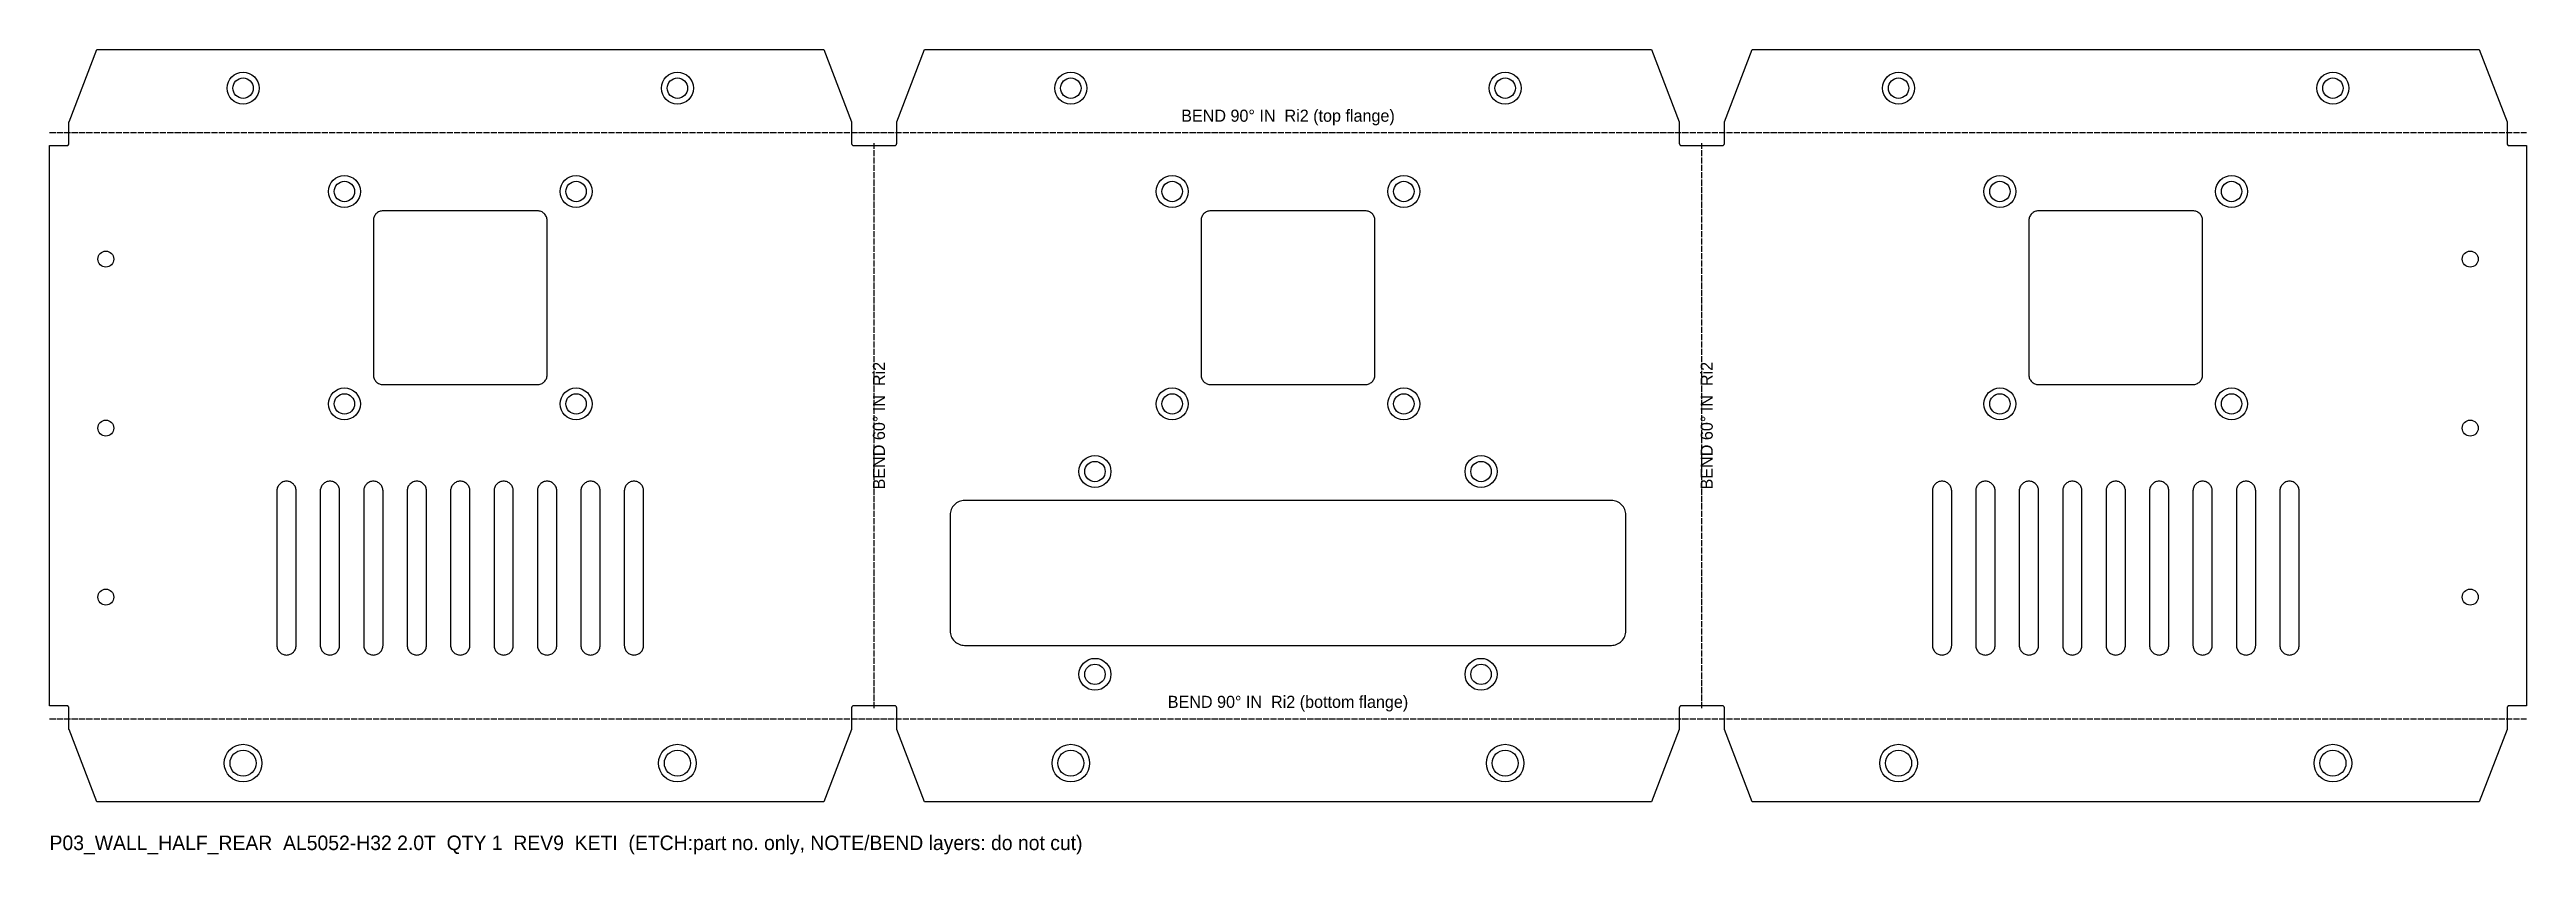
# Model space of a CAD drawing. Header units: millimetres. Extents: x 0 to 513, y -11 to 156.
import ezdxf
from ezdxf.enums import TextEntityAlignment as Align

# ---------------------------------------------------------------- set-up
doc = ezdxf.new("R2010")
doc.units = ezdxf.units.MM
doc.linetypes.add('DASHED', pattern=[1.524, 1.27, -0.254])
for name, color, linetype in [('BEND', 1, 'DASHED'), ('CUT', 7, 'CONTINUOUS'), ('NOTE', 8, 'CONTINUOUS'), ('PEM', 3, 'CONTINUOUS')]:
    doc.layers.add(name, color=color, linetype=linetype)

msp = doc.modelspace()

# ---------------------------------------------------------------- linework, layer by layer
at = {"layer": 'BEND'}
for p, q in [((0, 138.6), (513.24, 138.6)), ((170.86, 19.4), (170.86, 136.4)), ((342.38, 19.4), (342.38, 136.4)), ((0, 17.2), (513.24, 17.2))]:
    msp.add_line(p, q, dxfattribs=at)
at = {"layer": 'CUT'}
for points in [[(0, 19.91), (0, 135.89), (0, 135.9), (0.01, 135.9), (3.53, 135.9), (3.58, 135.9), (3.63, 135.91), (3.68, 135.92), (3.72, 135.94), (3.77, 135.96), (3.81, 135.98), (3.85, 136.01), (3.89, 136.04), (3.92, 136.08), (3.95, 136.12), (3.97, 136.16), (3.99, 136.21), (4.01, 136.25), (4.02, 136.3), (4.03, 136.35), (4.03, 136.4), (4.03, 140.79), (4.03, 140.8), (4.04, 140.81), (9.77, 155.78), (9.78, 155.8), (9.79, 155.8), (160.42, 155.8), (160.43, 155.8), (160.43, 155.78), (166.17, 140.81), (166.17, 140.8), (166.17, 140.79), (166.17, 136.4), (166.18, 136.35), (166.18, 136.3), (166.19, 136.25), (166.21, 136.21), (166.23, 136.16), (166.26, 136.12), (166.29, 136.08), (166.32, 136.04), (166.36, 136.01), (166.4, 135.98), (166.44, 135.96), (166.48, 135.94), (166.53, 135.92), (166.58, 135.91), (166.62, 135.9), (166.67, 135.9), (175.05, 135.9), (175.1, 135.9), (175.15, 135.91), (175.2, 135.92), (175.24, 135.94), (175.29, 135.96), (175.33, 135.98), (175.37, 136.01), (175.4, 136.04), (175.44, 136.08), (175.47, 136.12), (175.49, 136.16), (175.51, 136.21), (175.53, 136.25), (175.54, 136.3), (175.55, 136.35), (175.55, 136.4), (175.55, 140.79), (175.55, 140.8), (175.55, 140.81), (181.29, 155.78), (181.3, 155.8), (181.31, 155.8), (331.93, 155.8), (331.95, 155.8), (331.95, 155.78), (337.69, 140.81), (337.69, 140.8), (337.69, 140.79), (337.69, 136.4), (337.69, 136.35), (337.7, 136.3), (337.71, 136.25), (337.73, 136.21), (337.75, 136.16), (337.78, 136.12), (337.81, 136.08), (337.84, 136.04), (337.87, 136.01), (337.91, 135.98), (337.96, 135.96), (338, 135.94), (338.05, 135.92), (338.09, 135.91), (338.14, 135.9), (338.19, 135.9), (346.57, 135.9), (346.62, 135.9), (346.67, 135.91), (346.71, 135.92), (346.76, 135.94), (346.8, 135.96), (346.85, 135.98), (346.89, 136.01), (346.92, 136.04), (346.96, 136.08), (346.98, 136.12), (347.01, 136.16), (347.03, 136.21), (347.05, 136.25), (347.06, 136.3), (347.07, 136.35), (347.07, 136.4), (347.07, 140.79), (347.07, 140.8), (347.07, 140.81), (352.81, 155.78), (352.81, 155.8), (352.83, 155.8), (503.45, 155.8), (503.46, 155.8), (503.47, 155.78), (509.21, 140.81), (509.21, 140.8), (509.21, 140.79), (509.21, 136.4), (509.21, 136.35), (509.22, 136.3), (509.23, 136.25), (509.25, 136.21), (509.27, 136.16), (509.29, 136.12), (509.32, 136.08), (509.36, 136.04), (509.39, 136.01), (509.43, 135.98), (509.47, 135.96), (509.52, 135.94), (509.56, 135.92), (509.61, 135.91), (509.66, 135.9), (509.71, 135.9), (513.23, 135.9), (513.24, 135.9), (513.24, 135.89), (513.24, 19.91), (513.24, 19.9), (513.23, 19.9), (509.71, 19.9), (509.66, 19.9), (509.61, 19.89), (509.56, 19.88), (509.52, 19.86), (509.47, 19.84), (509.43, 19.81), (509.39, 19.78), (509.36, 19.75), (509.32, 19.72), (509.29, 19.68), (509.27, 19.63), (509.25, 19.59), (509.23, 19.54), (509.22, 19.5), (509.21, 19.45), (509.21, 19.4), (509.21, 15.01), (509.21, 15), (509.21, 14.99), (503.47, 0.01), (503.46, 0), (503.45, 0), (352.83, 0), (352.81, 0), (352.81, 0.01), (347.07, 14.99), (347.07, 15), (347.07, 15.01), (347.07, 19.4), (347.07, 19.45), (347.06, 19.5), (347.05, 19.54), (347.03, 19.59), (347.01, 19.63), (346.98, 19.68), (346.96, 19.72), (346.92, 19.75), (346.89, 19.78), (346.85, 19.81), (346.8, 19.84), (346.76, 19.86), (346.71, 19.88), (346.67, 19.89), (346.62, 19.9), (346.57, 19.9), (338.19, 19.9), (338.14, 19.9), (338.09, 19.89), (338.05, 19.88), (338, 19.86), (337.96, 19.84), (337.91, 19.81), (337.87, 19.78), (337.84, 19.75), (337.81, 19.72), (337.78, 19.68), (337.75, 19.63), (337.73, 19.59), (337.71, 19.54), (337.7, 19.5), (337.69, 19.45), (337.69, 19.4), (337.69, 15.01), (337.69, 15), (337.69, 14.99), (331.95, 0.01), (331.95, 0), (331.93, 0), (181.31, 0), (181.3, 0), (181.29, 0.01), (175.55, 14.99), (175.55, 15), (175.55, 15.01), (175.55, 19.4), (175.55, 19.45), (175.54, 19.5), (175.53, 19.54), (175.51, 19.59), (175.49, 19.63), (175.47, 19.68), (175.44, 19.72), (175.4, 19.75), (175.37, 19.78), (175.33, 19.81), (175.29, 19.84), (175.24, 19.86), (175.2, 19.88), (175.15, 19.89), (175.1, 19.9), (175.05, 19.9), (166.67, 19.9), (166.62, 19.9), (166.58, 19.89), (166.53, 19.88), (166.48, 19.86), (166.44, 19.84), (166.4, 19.81), (166.36, 19.78), (166.32, 19.75), (166.29, 19.72), (166.26, 19.68), (166.23, 19.63), (166.21, 19.59), (166.19, 19.54), (166.18, 19.5), (166.18, 19.45), (166.17, 19.4), (166.17, 15.01), (166.17, 15), (166.17, 14.99), (160.43, 0.01), (160.43, 0), (160.42, 0), (9.79, 0), (9.78, 0), (9.77, 0.01), (4.04, 14.99), (4.03, 15), (4.03, 15.01), (4.03, 19.4), (4.03, 19.45), (4.02, 19.5), (4.01, 19.54), (3.99, 19.59), (3.97, 19.63), (3.95, 19.68), (3.92, 19.72), (3.89, 19.75), (3.85, 19.78), (3.81, 19.81), (3.77, 19.84), (3.72, 19.86), (3.68, 19.88), (3.63, 19.89), (3.58, 19.9), (3.53, 19.9), (0.01, 19.9), (0, 19.9), (0, 19.91)], [(102.95, 87.63), (103.02, 87.82), (103.06, 88.01), (103.09, 88.2), (103.1, 88.4), (103.1, 120.4), (103.09, 120.59), (103.06, 120.79), (103.02, 120.98), (102.95, 121.16), (102.87, 121.34), (102.77, 121.51), (102.65, 121.67), (102.52, 121.81), (102.37, 121.94), (102.21, 122.06), (102.05, 122.16), (101.87, 122.25), (101.68, 122.31), (101.49, 122.36), (101.3, 122.39), (101.1, 122.4), (69.1, 122.4), (68.91, 122.39), (68.71, 122.36), (68.52, 122.31), (68.34, 122.25), (68.16, 122.16), (67.99, 122.06), (67.83, 121.94), (67.69, 121.81), (67.56, 121.67), (67.44, 121.51), (67.34, 121.34), (67.25, 121.16), (67.19, 120.98), (67.14, 120.79), (67.11, 120.59), (67.1, 120.4), (67.1, 88.4), (67.11, 88.2), (67.14, 88.01), (67.19, 87.82), (67.25, 87.63), (67.34, 87.46), (67.44, 87.29), (67.56, 87.13), (67.69, 86.98), (67.83, 86.85), (67.99, 86.74), (68.16, 86.63), (68.34, 86.55), (68.52, 86.48), (68.71, 86.44), (68.91, 86.41), (69.1, 86.4), (101.1, 86.4), (101.3, 86.41), (101.49, 86.44), (101.68, 86.48), (101.87, 86.55), (102.05, 86.63), (102.21, 86.74), (102.37, 86.85), (102.52, 86.98), (102.65, 87.13), (102.77, 87.29), (102.87, 87.46), (102.95, 87.63)], [(274.47, 87.63), (274.53, 87.82), (274.58, 88.01), (274.61, 88.2), (274.62, 88.4), (274.62, 120.4), (274.61, 120.59), (274.58, 120.79), (274.53, 120.98), (274.47, 121.16), (274.38, 121.34), (274.28, 121.51), (274.17, 121.67), (274.04, 121.81), (273.89, 121.94), (273.73, 122.06), (273.56, 122.16), (273.39, 122.25), (273.2, 122.31), (273.01, 122.36), (272.82, 122.39), (272.62, 122.4), (240.62, 122.4), (240.42, 122.39), (240.23, 122.36), (240.04, 122.31), (239.86, 122.25), (239.68, 122.16), (239.51, 122.06), (239.35, 121.94), (239.21, 121.81), (239.07, 121.67), (238.96, 121.51), (238.86, 121.34), (238.77, 121.16), (238.71, 120.98), (238.66, 120.79), (238.63, 120.59), (238.62, 120.4), (238.62, 88.4), (238.63, 88.2), (238.66, 88.01), (238.71, 87.82), (238.77, 87.63), (238.86, 87.46), (238.96, 87.29), (239.07, 87.13), (239.21, 86.98), (239.35, 86.85), (239.51, 86.74), (239.68, 86.63), (239.86, 86.55), (240.04, 86.48), (240.23, 86.44), (240.42, 86.41), (240.62, 86.4), (272.62, 86.4), (272.82, 86.41), (273.01, 86.44), (273.2, 86.48), (273.39, 86.55), (273.56, 86.63), (273.73, 86.74), (273.89, 86.85), (274.04, 86.98), (274.17, 87.13), (274.28, 87.29), (274.38, 87.46), (274.47, 87.63)], [(445.99, 87.63), (446.05, 87.82), (446.1, 88.01), (446.13, 88.2), (446.14, 88.4), (446.14, 120.4), (446.13, 120.59), (446.1, 120.79), (446.05, 120.98), (445.99, 121.16), (445.9, 121.34), (445.8, 121.51), (445.69, 121.67), (445.55, 121.81), (445.41, 121.94), (445.25, 122.06), (445.08, 122.16), (444.9, 122.25), (444.72, 122.31), (444.53, 122.36), (444.34, 122.39), (444.14, 122.4), (412.14, 122.4), (411.94, 122.39), (411.75, 122.36), (411.56, 122.31), (411.37, 122.25), (411.2, 122.16), (411.03, 122.06), (410.87, 121.94), (410.73, 121.81), (410.59, 121.67), (410.48, 121.51), (410.38, 121.34), (410.29, 121.16), (410.23, 120.98), (410.18, 120.79), (410.15, 120.59), (410.14, 120.4), (410.14, 88.4), (410.15, 88.2), (410.18, 88.01), (410.23, 87.82), (410.29, 87.63), (410.38, 87.46), (410.48, 87.29), (410.59, 87.13), (410.73, 86.98), (410.87, 86.85), (411.03, 86.74), (411.2, 86.63), (411.37, 86.55), (411.56, 86.48), (411.75, 86.44), (411.94, 86.41), (412.14, 86.4), (444.14, 86.4), (444.34, 86.41), (444.53, 86.44), (444.72, 86.48), (444.9, 86.55), (445.08, 86.63), (445.25, 86.74), (445.41, 86.85), (445.55, 86.98), (445.69, 87.13), (445.8, 87.29), (445.9, 87.46), (445.99, 87.63)], [(47.19, 64.98), (47.14, 64.79), (47.11, 64.59), (47.1, 64.4), (47.1, 32.4), (47.11, 32.2), (47.14, 32.01), (47.19, 31.82), (47.25, 31.63), (47.34, 31.46), (47.44, 31.29), (47.56, 31.13), (47.69, 30.98), (47.83, 30.85), (47.99, 30.74), (48.16, 30.63), (48.34, 30.55), (48.52, 30.48), (48.71, 30.44), (48.91, 30.41), (49.1, 30.4), (49.3, 30.41), (49.49, 30.44), (49.68, 30.48), (49.87, 30.55), (50.05, 30.63), (50.21, 30.74), (50.37, 30.85), (50.52, 30.98), (50.65, 31.13), (50.77, 31.29), (50.87, 31.46), (50.95, 31.63), (51.02, 31.82), (51.06, 32.01), (51.09, 32.2), (51.1, 32.4), (51.1, 64.4), (51.09, 64.59), (51.06, 64.79), (51.02, 64.98), (50.95, 65.16), (50.87, 65.34), (50.77, 65.51), (50.65, 65.67), (50.52, 65.81), (50.37, 65.94), (50.21, 66.06), (50.05, 66.16), (49.87, 66.25), (49.68, 66.31), (49.49, 66.36), (49.3, 66.39), (49.1, 66.4), (48.91, 66.39), (48.71, 66.36), (48.52, 66.31), (48.34, 66.25), (48.16, 66.16), (47.99, 66.06), (47.83, 65.94), (47.69, 65.81), (47.56, 65.67), (47.44, 65.51), (47.34, 65.34), (47.25, 65.16), (47.19, 64.98)], [(56.19, 64.98), (56.14, 64.79), (56.11, 64.59), (56.1, 64.4), (56.1, 32.4), (56.11, 32.2), (56.14, 32.01), (56.19, 31.82), (56.25, 31.63), (56.34, 31.46), (56.44, 31.29), (56.56, 31.13), (56.69, 30.98), (56.83, 30.85), (56.99, 30.74), (57.16, 30.63), (57.34, 30.55), (57.52, 30.48), (57.71, 30.44), (57.91, 30.41), (58.1, 30.4), (58.3, 30.41), (58.49, 30.44), (58.68, 30.48), (58.87, 30.55), (59.05, 30.63), (59.21, 30.74), (59.37, 30.85), (59.52, 30.98), (59.65, 31.13), (59.77, 31.29), (59.87, 31.46), (59.95, 31.63), (60.02, 31.82), (60.06, 32.01), (60.09, 32.2), (60.1, 32.4), (60.1, 64.4), (60.09, 64.59), (60.06, 64.79), (60.02, 64.98), (59.95, 65.16), (59.87, 65.34), (59.77, 65.51), (59.65, 65.67), (59.52, 65.81), (59.37, 65.94), (59.21, 66.06), (59.05, 66.16), (58.87, 66.25), (58.68, 66.31), (58.49, 66.36), (58.3, 66.39), (58.1, 66.4), (57.91, 66.39), (57.71, 66.36), (57.52, 66.31), (57.34, 66.25), (57.16, 66.16), (56.99, 66.06), (56.83, 65.94), (56.69, 65.81), (56.56, 65.67), (56.44, 65.51), (56.34, 65.34), (56.25, 65.16), (56.19, 64.98)], [(65.25, 65.16), (65.19, 64.98), (65.14, 64.79), (65.11, 64.59), (65.1, 64.4), (65.1, 32.4), (65.11, 32.2), (65.14, 32.01), (65.19, 31.82), (65.25, 31.63), (65.34, 31.46), (65.44, 31.29), (65.56, 31.13), (65.69, 30.98), (65.83, 30.85), (65.99, 30.74), (66.16, 30.63), (66.34, 30.55), (66.52, 30.48), (66.71, 30.44), (66.91, 30.41), (67.1, 30.4), (67.3, 30.41), (67.49, 30.44), (67.68, 30.48), (67.87, 30.55), (68.05, 30.63), (68.21, 30.74), (68.37, 30.85), (68.52, 30.98), (68.65, 31.13), (68.77, 31.29), (68.87, 31.46), (68.95, 31.63), (69.02, 31.82), (69.06, 32.01), (69.09, 32.2), (69.1, 32.4), (69.1, 64.4), (69.09, 64.59), (69.06, 64.79), (69.02, 64.98), (68.95, 65.16), (68.87, 65.34), (68.77, 65.51), (68.65, 65.67), (68.52, 65.81), (68.37, 65.94), (68.21, 66.06), (68.05, 66.16), (67.87, 66.25), (67.68, 66.31), (67.49, 66.36), (67.3, 66.39), (67.1, 66.4), (66.91, 66.39), (66.71, 66.36), (66.52, 66.31), (66.34, 66.25), (66.16, 66.16), (65.99, 66.06), (65.83, 65.94), (65.69, 65.81), (65.56, 65.67), (65.44, 65.51), (65.34, 65.34), (65.25, 65.16)], [(74.25, 65.16), (74.19, 64.98), (74.14, 64.79), (74.11, 64.59), (74.1, 64.4), (74.1, 32.4), (74.11, 32.2), (74.14, 32.01), (74.19, 31.82), (74.25, 31.63), (74.34, 31.46), (74.44, 31.29), (74.56, 31.13), (74.69, 30.98), (74.83, 30.85), (74.99, 30.74), (75.16, 30.63), (75.34, 30.55), (75.52, 30.48), (75.71, 30.44), (75.91, 30.41), (76.1, 30.4), (76.3, 30.41), (76.49, 30.44), (76.68, 30.48), (76.87, 30.55), (77.05, 30.63), (77.21, 30.74), (77.37, 30.85), (77.52, 30.98), (77.65, 31.13), (77.77, 31.29), (77.87, 31.46), (77.95, 31.63), (78.02, 31.82), (78.06, 32.01), (78.09, 32.2), (78.1, 32.4), (78.1, 64.4), (78.09, 64.59), (78.06, 64.79), (78.02, 64.98), (77.95, 65.16), (77.87, 65.34), (77.77, 65.51), (77.65, 65.67), (77.52, 65.81), (77.37, 65.94), (77.21, 66.06), (77.05, 66.16), (76.87, 66.25), (76.68, 66.31), (76.49, 66.36), (76.3, 66.39), (76.1, 66.4), (75.91, 66.39), (75.71, 66.36), (75.52, 66.31), (75.34, 66.25), (75.16, 66.16), (74.99, 66.06), (74.83, 65.94), (74.69, 65.81), (74.56, 65.67), (74.44, 65.51), (74.34, 65.34), (74.25, 65.16)], [(83.19, 64.98), (83.14, 64.79), (83.11, 64.59), (83.1, 64.4), (83.1, 32.4), (83.11, 32.2), (83.14, 32.01), (83.19, 31.82), (83.25, 31.63), (83.34, 31.46), (83.44, 31.29), (83.56, 31.13), (83.69, 30.98), (83.83, 30.85), (83.99, 30.74), (84.16, 30.63), (84.34, 30.55), (84.52, 30.48), (84.71, 30.44), (84.91, 30.41), (85.1, 30.4), (85.3, 30.41), (85.49, 30.44), (85.68, 30.48), (85.87, 30.55), (86.05, 30.63), (86.21, 30.74), (86.37, 30.85), (86.52, 30.98), (86.65, 31.13), (86.77, 31.29), (86.87, 31.46), (86.95, 31.63), (87.02, 31.82), (87.06, 32.01), (87.09, 32.2), (87.1, 32.4), (87.1, 64.4), (87.09, 64.59), (87.06, 64.79), (87.02, 64.98), (86.95, 65.16), (86.87, 65.34), (86.77, 65.51), (86.65, 65.67), (86.52, 65.81), (86.37, 65.94), (86.21, 66.06), (86.05, 66.16), (85.87, 66.25), (85.68, 66.31), (85.49, 66.36), (85.3, 66.39), (85.1, 66.4), (84.91, 66.39), (84.71, 66.36), (84.52, 66.31), (84.34, 66.25), (84.16, 66.16), (83.99, 66.06), (83.83, 65.94), (83.69, 65.81), (83.56, 65.67), (83.44, 65.51), (83.34, 65.34), (83.25, 65.16), (83.19, 64.98)], [(92.25, 65.16), (92.19, 64.98), (92.14, 64.79), (92.11, 64.59), (92.1, 64.4), (92.1, 32.4), (92.11, 32.2), (92.14, 32.01), (92.19, 31.82), (92.25, 31.63), (92.34, 31.46), (92.44, 31.29), (92.56, 31.13), (92.69, 30.98), (92.83, 30.85), (92.99, 30.74), (93.16, 30.63), (93.34, 30.55), (93.52, 30.48), (93.71, 30.44), (93.91, 30.41), (94.1, 30.4), (94.3, 30.41), (94.49, 30.44), (94.68, 30.48), (94.87, 30.55), (95.05, 30.63), (95.21, 30.74), (95.37, 30.85), (95.52, 30.98), (95.65, 31.13), (95.77, 31.29), (95.87, 31.46), (95.95, 31.63), (96.02, 31.82), (96.06, 32.01), (96.09, 32.2), (96.1, 32.4), (96.1, 64.4), (96.09, 64.59), (96.06, 64.79), (96.02, 64.98), (95.95, 65.16), (95.87, 65.34), (95.77, 65.51), (95.65, 65.67), (95.52, 65.81), (95.37, 65.94), (95.21, 66.06), (95.05, 66.16), (94.87, 66.25), (94.68, 66.31), (94.49, 66.36), (94.3, 66.39), (94.1, 66.4), (93.91, 66.39), (93.71, 66.36), (93.52, 66.31), (93.34, 66.25), (93.16, 66.16), (92.99, 66.06), (92.83, 65.94), (92.69, 65.81), (92.56, 65.67), (92.44, 65.51), (92.34, 65.34), (92.25, 65.16)], [(101.25, 65.16), (101.19, 64.98), (101.14, 64.79), (101.11, 64.59), (101.1, 64.4), (101.1, 32.4), (101.11, 32.2), (101.14, 32.01), (101.19, 31.82), (101.25, 31.63), (101.34, 31.46), (101.44, 31.29), (101.56, 31.13), (101.69, 30.98), (101.83, 30.85), (101.99, 30.74), (102.16, 30.63), (102.34, 30.55), (102.52, 30.48), (102.71, 30.44), (102.91, 30.41), (103.1, 30.4), (103.3, 30.41), (103.49, 30.44), (103.68, 30.48), (103.87, 30.55), (104.05, 30.63), (104.21, 30.74), (104.37, 30.85), (104.52, 30.98), (104.65, 31.13), (104.77, 31.29), (104.87, 31.46), (104.95, 31.63), (105.02, 31.82), (105.06, 32.01), (105.09, 32.2), (105.1, 32.4), (105.1, 64.4), (105.09, 64.59), (105.06, 64.79), (105.02, 64.98), (104.95, 65.16), (104.87, 65.34), (104.77, 65.51), (104.65, 65.67), (104.52, 65.81), (104.37, 65.94), (104.21, 66.06), (104.05, 66.16), (103.87, 66.25), (103.68, 66.31), (103.49, 66.36), (103.3, 66.39), (103.1, 66.4), (102.91, 66.39), (102.71, 66.36), (102.52, 66.31), (102.34, 66.25), (102.16, 66.16), (101.99, 66.06), (101.83, 65.94), (101.69, 65.81), (101.56, 65.67), (101.44, 65.51), (101.34, 65.34), (101.25, 65.16)], [(110.19, 64.98), (110.14, 64.79), (110.11, 64.59), (110.1, 64.4), (110.1, 32.4), (110.11, 32.2), (110.14, 32.01), (110.19, 31.82), (110.25, 31.63), (110.34, 31.46), (110.44, 31.29), (110.56, 31.13), (110.69, 30.98), (110.83, 30.85), (110.99, 30.74), (111.16, 30.63), (111.34, 30.55), (111.52, 30.48), (111.71, 30.44), (111.91, 30.41), (112.1, 30.4), (112.3, 30.41), (112.49, 30.44), (112.68, 30.48), (112.87, 30.55), (113.05, 30.63), (113.21, 30.74), (113.37, 30.85), (113.52, 30.98), (113.65, 31.13), (113.77, 31.29), (113.87, 31.46), (113.95, 31.63), (114.02, 31.82), (114.06, 32.01), (114.09, 32.2), (114.1, 32.4), (114.1, 64.4), (114.09, 64.59), (114.06, 64.79), (114.02, 64.98), (113.95, 65.16), (113.87, 65.34), (113.77, 65.51), (113.65, 65.67), (113.52, 65.81), (113.37, 65.94), (113.21, 66.06), (113.05, 66.16), (112.87, 66.25), (112.68, 66.31), (112.49, 66.36), (112.3, 66.39), (112.1, 66.4), (111.91, 66.39), (111.71, 66.36), (111.52, 66.31), (111.34, 66.25), (111.16, 66.16), (110.99, 66.06), (110.83, 65.94), (110.69, 65.81), (110.56, 65.67), (110.44, 65.51), (110.34, 65.34), (110.25, 65.16), (110.19, 64.98)], [(119.25, 65.16), (119.19, 64.98), (119.14, 64.79), (119.11, 64.59), (119.1, 64.4), (119.1, 32.4), (119.11, 32.2), (119.14, 32.01), (119.19, 31.82), (119.25, 31.63), (119.34, 31.46), (119.44, 31.29), (119.56, 31.13), (119.69, 30.98), (119.83, 30.85), (119.99, 30.74), (120.16, 30.63), (120.34, 30.55), (120.52, 30.48), (120.71, 30.44), (120.91, 30.41), (121.1, 30.4), (121.3, 30.41), (121.49, 30.44), (121.68, 30.48), (121.87, 30.55), (122.05, 30.63), (122.21, 30.74), (122.37, 30.85), (122.52, 30.98), (122.65, 31.13), (122.77, 31.29), (122.87, 31.46), (122.95, 31.63), (123.02, 31.82), (123.06, 32.01), (123.09, 32.2), (123.1, 32.4), (123.1, 64.4), (123.09, 64.59), (123.06, 64.79), (123.02, 64.98), (122.95, 65.16), (122.87, 65.34), (122.77, 65.51), (122.65, 65.67), (122.52, 65.81), (122.37, 65.94), (122.21, 66.06), (122.05, 66.16), (121.87, 66.25), (121.68, 66.31), (121.49, 66.36), (121.3, 66.39), (121.1, 66.4), (120.91, 66.39), (120.71, 66.36), (120.52, 66.31), (120.34, 66.25), (120.16, 66.16), (119.99, 66.06), (119.83, 65.94), (119.69, 65.81), (119.56, 65.67), (119.44, 65.51), (119.34, 65.34), (119.25, 65.16)], [(326.49, 34.53), (326.56, 34.81), (326.61, 35.1), (326.62, 35.4), (326.62, 59.4), (326.61, 59.69), (326.56, 59.98), (326.49, 60.27), (326.39, 60.55), (326.27, 60.81), (326.12, 61.06), (325.94, 61.3), (325.74, 61.52), (325.52, 61.72), (325.29, 61.89), (325.04, 62.04), (324.77, 62.17), (324.49, 62.27), (324.21, 62.34), (323.92, 62.38), (323.62, 62.4), (189.62, 62.4), (189.33, 62.38), (189.04, 62.34), (188.75, 62.27), (188.47, 62.17), (188.21, 62.04), (187.95, 61.89), (187.72, 61.72), (187.5, 61.52), (187.3, 61.3), (187.13, 61.06), (186.98, 60.81), (186.85, 60.55), (186.75, 60.27), (186.68, 59.98), (186.64, 59.69), (186.62, 59.4), (186.62, 35.4), (186.64, 35.1), (186.68, 34.81), (186.75, 34.53), (186.85, 34.25), (186.98, 33.98), (187.13, 33.73), (187.3, 33.5), (187.5, 33.28), (187.72, 33.08), (187.95, 32.9), (188.21, 32.75), (188.47, 32.63), (188.75, 32.53), (189.04, 32.46), (189.33, 32.41), (189.62, 32.4), (323.62, 32.4), (323.92, 32.41), (324.21, 32.46), (324.49, 32.53), (324.77, 32.63), (325.04, 32.75), (325.29, 32.9), (325.52, 33.08), (325.74, 33.28), (325.94, 33.5), (326.12, 33.73), (326.27, 33.98), (326.39, 34.25), (326.49, 34.53)], [(390.23, 64.98), (390.18, 64.79), (390.15, 64.59), (390.14, 64.4), (390.14, 32.4), (390.15, 32.2), (390.18, 32.01), (390.23, 31.82), (390.29, 31.63), (390.38, 31.46), (390.48, 31.29), (390.59, 31.13), (390.73, 30.98), (390.87, 30.85), (391.03, 30.74), (391.2, 30.63), (391.37, 30.55), (391.56, 30.48), (391.75, 30.44), (391.94, 30.41), (392.14, 30.4), (392.34, 30.41), (392.53, 30.44), (392.72, 30.48), (392.9, 30.55), (393.08, 30.63), (393.25, 30.74), (393.41, 30.85), (393.55, 30.98), (393.69, 31.13), (393.8, 31.29), (393.9, 31.46), (393.99, 31.63), (394.05, 31.82), (394.1, 32.01), (394.13, 32.2), (394.14, 32.4), (394.14, 64.4), (394.13, 64.59), (394.1, 64.79), (394.05, 64.98), (393.99, 65.16), (393.9, 65.34), (393.8, 65.51), (393.69, 65.67), (393.55, 65.81), (393.41, 65.94), (393.25, 66.06), (393.08, 66.16), (392.9, 66.25), (392.72, 66.31), (392.53, 66.36), (392.34, 66.39), (392.14, 66.4), (391.94, 66.39), (391.75, 66.36), (391.56, 66.31), (391.37, 66.25), (391.2, 66.16), (391.03, 66.06), (390.87, 65.94), (390.73, 65.81), (390.59, 65.67), (390.48, 65.51), (390.38, 65.34), (390.29, 65.16), (390.23, 64.98)], [(399.23, 64.98), (399.18, 64.79), (399.15, 64.59), (399.14, 64.4), (399.14, 32.4), (399.15, 32.2), (399.18, 32.01), (399.23, 31.82), (399.29, 31.63), (399.38, 31.46), (399.48, 31.29), (399.59, 31.13), (399.73, 30.98), (399.87, 30.85), (400.03, 30.74), (400.2, 30.63), (400.37, 30.55), (400.56, 30.48), (400.75, 30.44), (400.94, 30.41), (401.14, 30.4), (401.34, 30.41), (401.53, 30.44), (401.72, 30.48), (401.9, 30.55), (402.08, 30.63), (402.25, 30.74), (402.41, 30.85), (402.55, 30.98), (402.69, 31.13), (402.8, 31.29), (402.9, 31.46), (402.99, 31.63), (403.05, 31.82), (403.1, 32.01), (403.13, 32.2), (403.14, 32.4), (403.14, 64.4), (403.13, 64.59), (403.1, 64.79), (403.05, 64.98), (402.99, 65.16), (402.9, 65.34), (402.8, 65.51), (402.69, 65.67), (402.55, 65.81), (402.41, 65.94), (402.25, 66.06), (402.08, 66.16), (401.9, 66.25), (401.72, 66.31), (401.53, 66.36), (401.34, 66.39), (401.14, 66.4), (400.94, 66.39), (400.75, 66.36), (400.56, 66.31), (400.37, 66.25), (400.2, 66.16), (400.03, 66.06), (399.87, 65.94), (399.73, 65.81), (399.59, 65.67), (399.48, 65.51), (399.38, 65.34), (399.29, 65.16), (399.23, 64.98)], [(408.23, 64.98), (408.18, 64.79), (408.15, 64.59), (408.14, 64.4), (408.14, 32.4), (408.15, 32.2), (408.18, 32.01), (408.23, 31.82), (408.29, 31.63), (408.38, 31.46), (408.48, 31.29), (408.59, 31.13), (408.73, 30.98), (408.87, 30.85), (409.03, 30.74), (409.2, 30.63), (409.37, 30.55), (409.56, 30.48), (409.75, 30.44), (409.94, 30.41), (410.14, 30.4), (410.34, 30.41), (410.53, 30.44), (410.72, 30.48), (410.9, 30.55), (411.08, 30.63), (411.25, 30.74), (411.41, 30.85), (411.55, 30.98), (411.69, 31.13), (411.8, 31.29), (411.9, 31.46), (411.99, 31.63), (412.05, 31.82), (412.1, 32.01), (412.13, 32.2), (412.14, 32.4), (412.14, 64.4), (412.13, 64.59), (412.1, 64.79), (412.05, 64.98), (411.99, 65.16), (411.9, 65.34), (411.8, 65.51), (411.69, 65.67), (411.55, 65.81), (411.41, 65.94), (411.25, 66.06), (411.08, 66.16), (410.9, 66.25), (410.72, 66.31), (410.53, 66.36), (410.34, 66.39), (410.14, 66.4), (409.94, 66.39), (409.75, 66.36), (409.56, 66.31), (409.37, 66.25), (409.2, 66.16), (409.03, 66.06), (408.87, 65.94), (408.73, 65.81), (408.59, 65.67), (408.48, 65.51), (408.38, 65.34), (408.29, 65.16), (408.23, 64.98)], [(417.29, 65.16), (417.23, 64.98), (417.18, 64.79), (417.15, 64.59), (417.14, 64.4), (417.14, 32.4), (417.15, 32.2), (417.18, 32.01), (417.23, 31.82), (417.29, 31.63), (417.38, 31.46), (417.48, 31.29), (417.59, 31.13), (417.73, 30.98), (417.87, 30.85), (418.03, 30.74), (418.2, 30.63), (418.37, 30.55), (418.56, 30.48), (418.75, 30.44), (418.94, 30.41), (419.14, 30.4), (419.34, 30.41), (419.53, 30.44), (419.72, 30.48), (419.9, 30.55), (420.08, 30.63), (420.25, 30.74), (420.41, 30.85), (420.55, 30.98), (420.69, 31.13), (420.8, 31.29), (420.9, 31.46), (420.99, 31.63), (421.05, 31.82), (421.1, 32.01), (421.13, 32.2), (421.14, 32.4), (421.14, 64.4), (421.13, 64.59), (421.1, 64.79), (421.05, 64.98), (420.99, 65.16), (420.9, 65.34), (420.8, 65.51), (420.69, 65.67), (420.55, 65.81), (420.41, 65.94), (420.25, 66.06), (420.08, 66.16), (419.9, 66.25), (419.72, 66.31), (419.53, 66.36), (419.34, 66.39), (419.14, 66.4), (418.94, 66.39), (418.75, 66.36), (418.56, 66.31), (418.37, 66.25), (418.2, 66.16), (418.03, 66.06), (417.87, 65.94), (417.73, 65.81), (417.59, 65.67), (417.48, 65.51), (417.38, 65.34), (417.29, 65.16)], [(426.29, 65.16), (426.23, 64.98), (426.18, 64.79), (426.15, 64.59), (426.14, 64.4), (426.14, 32.4), (426.15, 32.2), (426.18, 32.01), (426.23, 31.82), (426.29, 31.63), (426.38, 31.46), (426.48, 31.29), (426.59, 31.13), (426.73, 30.98), (426.87, 30.85), (427.03, 30.74), (427.2, 30.63), (427.37, 30.55), (427.56, 30.48), (427.75, 30.44), (427.94, 30.41), (428.14, 30.4), (428.34, 30.41), (428.53, 30.44), (428.72, 30.48), (428.9, 30.55), (429.08, 30.63), (429.25, 30.74), (429.41, 30.85), (429.55, 30.98), (429.69, 31.13), (429.8, 31.29), (429.9, 31.46), (429.99, 31.63), (430.05, 31.82), (430.1, 32.01), (430.13, 32.2), (430.14, 32.4), (430.14, 64.4), (430.13, 64.59), (430.1, 64.79), (430.05, 64.98), (429.99, 65.16), (429.9, 65.34), (429.8, 65.51), (429.69, 65.67), (429.55, 65.81), (429.41, 65.94), (429.25, 66.06), (429.08, 66.16), (428.9, 66.25), (428.72, 66.31), (428.53, 66.36), (428.34, 66.39), (428.14, 66.4), (427.94, 66.39), (427.75, 66.36), (427.56, 66.31), (427.37, 66.25), (427.2, 66.16), (427.03, 66.06), (426.87, 65.94), (426.73, 65.81), (426.59, 65.67), (426.48, 65.51), (426.38, 65.34), (426.29, 65.16)], [(435.23, 64.98), (435.18, 64.79), (435.15, 64.59), (435.14, 64.4), (435.14, 32.4), (435.15, 32.2), (435.18, 32.01), (435.23, 31.82), (435.29, 31.63), (435.38, 31.46), (435.48, 31.29), (435.59, 31.13), (435.73, 30.98), (435.87, 30.85), (436.03, 30.74), (436.2, 30.63), (436.37, 30.55), (436.56, 30.48), (436.75, 30.44), (436.94, 30.41), (437.14, 30.4), (437.34, 30.41), (437.53, 30.44), (437.72, 30.48), (437.9, 30.55), (438.08, 30.63), (438.25, 30.74), (438.41, 30.85), (438.55, 30.98), (438.69, 31.13), (438.8, 31.29), (438.9, 31.46), (438.99, 31.63), (439.05, 31.82), (439.1, 32.01), (439.13, 32.2), (439.14, 32.4), (439.14, 64.4), (439.13, 64.59), (439.1, 64.79), (439.05, 64.98), (438.99, 65.16), (438.9, 65.34), (438.8, 65.51), (438.69, 65.67), (438.55, 65.81), (438.41, 65.94), (438.25, 66.06), (438.08, 66.16), (437.9, 66.25), (437.72, 66.31), (437.53, 66.36), (437.34, 66.39), (437.14, 66.4), (436.94, 66.39), (436.75, 66.36), (436.56, 66.31), (436.37, 66.25), (436.2, 66.16), (436.03, 66.06), (435.87, 65.94), (435.73, 65.81), (435.59, 65.67), (435.48, 65.51), (435.38, 65.34), (435.29, 65.16), (435.23, 64.98)], [(444.29, 65.16), (444.23, 64.98), (444.18, 64.79), (444.15, 64.59), (444.14, 64.4), (444.14, 32.4), (444.15, 32.2), (444.18, 32.01), (444.23, 31.82), (444.29, 31.63), (444.38, 31.46), (444.48, 31.29), (444.59, 31.13), (444.73, 30.98), (444.87, 30.85), (445.03, 30.74), (445.2, 30.63), (445.37, 30.55), (445.56, 30.48), (445.75, 30.44), (445.94, 30.41), (446.14, 30.4), (446.34, 30.41), (446.53, 30.44), (446.72, 30.48), (446.9, 30.55), (447.08, 30.63), (447.25, 30.74), (447.41, 30.85), (447.55, 30.98), (447.69, 31.13), (447.8, 31.29), (447.9, 31.46), (447.99, 31.63), (448.05, 31.82), (448.1, 32.01), (448.13, 32.2), (448.14, 32.4), (448.14, 64.4), (448.13, 64.59), (448.1, 64.79), (448.05, 64.98), (447.99, 65.16), (447.9, 65.34), (447.8, 65.51), (447.69, 65.67), (447.55, 65.81), (447.41, 65.94), (447.25, 66.06), (447.08, 66.16), (446.9, 66.25), (446.72, 66.31), (446.53, 66.36), (446.34, 66.39), (446.14, 66.4), (445.94, 66.39), (445.75, 66.36), (445.56, 66.31), (445.37, 66.25), (445.2, 66.16), (445.03, 66.06), (444.87, 65.94), (444.73, 65.81), (444.59, 65.67), (444.48, 65.51), (444.38, 65.34), (444.29, 65.16)], [(453.29, 65.16), (453.23, 64.98), (453.18, 64.79), (453.15, 64.59), (453.14, 64.4), (453.14, 32.4), (453.15, 32.2), (453.18, 32.01), (453.23, 31.82), (453.29, 31.63), (453.38, 31.46), (453.48, 31.29), (453.59, 31.13), (453.73, 30.98), (453.87, 30.85), (454.03, 30.74), (454.2, 30.63), (454.37, 30.55), (454.56, 30.48), (454.75, 30.44), (454.94, 30.41), (455.14, 30.4), (455.34, 30.41), (455.53, 30.44), (455.72, 30.48), (455.9, 30.55), (456.08, 30.63), (456.25, 30.74), (456.41, 30.85), (456.55, 30.98), (456.69, 31.13), (456.8, 31.29), (456.9, 31.46), (456.99, 31.63), (457.05, 31.82), (457.1, 32.01), (457.13, 32.2), (457.14, 32.4), (457.14, 64.4), (457.13, 64.59), (457.1, 64.79), (457.05, 64.98), (456.99, 65.16), (456.9, 65.34), (456.8, 65.51), (456.69, 65.67), (456.55, 65.81), (456.41, 65.94), (456.25, 66.06), (456.08, 66.16), (455.9, 66.25), (455.72, 66.31), (455.53, 66.36), (455.34, 66.39), (455.14, 66.4), (454.94, 66.39), (454.75, 66.36), (454.56, 66.31), (454.37, 66.25), (454.2, 66.16), (454.03, 66.06), (453.87, 65.94), (453.73, 65.81), (453.59, 65.67), (453.48, 65.51), (453.38, 65.34), (453.29, 65.16)], [(462.23, 64.98), (462.18, 64.79), (462.15, 64.59), (462.14, 64.4), (462.14, 32.4), (462.15, 32.2), (462.18, 32.01), (462.23, 31.82), (462.29, 31.63), (462.38, 31.46), (462.48, 31.29), (462.59, 31.13), (462.73, 30.98), (462.87, 30.85), (463.03, 30.74), (463.2, 30.63), (463.37, 30.55), (463.56, 30.48), (463.75, 30.44), (463.94, 30.41), (464.14, 30.4), (464.34, 30.41), (464.53, 30.44), (464.72, 30.48), (464.9, 30.55), (465.08, 30.63), (465.25, 30.74), (465.41, 30.85), (465.55, 30.98), (465.69, 31.13), (465.8, 31.29), (465.9, 31.46), (465.99, 31.63), (466.05, 31.82), (466.1, 32.01), (466.13, 32.2), (466.14, 32.4), (466.14, 64.4), (466.13, 64.59), (466.1, 64.79), (466.05, 64.98), (465.99, 65.16), (465.9, 65.34), (465.8, 65.51), (465.69, 65.67), (465.55, 65.81), (465.41, 65.94), (465.25, 66.06), (465.08, 66.16), (464.9, 66.25), (464.72, 66.31), (464.53, 66.36), (464.34, 66.39), (464.14, 66.4), (463.94, 66.39), (463.75, 66.36), (463.56, 66.31), (463.37, 66.25), (463.2, 66.16), (463.03, 66.06), (462.87, 65.94), (462.73, 65.81), (462.59, 65.67), (462.48, 65.51), (462.38, 65.34), (462.29, 65.16), (462.23, 64.98)]]:
    msp.add_lwpolyline(points, close=True, dxfattribs=at)
for centre, radius in [((40.1, 147.8), 2.11), ((130.1, 147.8), 2.11), ((211.62, 147.8), 2.11), ((301.62, 147.8), 2.11), ((383.14, 147.8), 2.11), ((473.14, 147.8), 2.11), ((61.1, 126.4), 2.11), ((109.1, 126.4), 2.11), ((232.62, 126.4), 2.11), ((280.62, 126.4), 2.11), ((404.14, 126.4), 2.11), ((452.14, 126.4), 2.11), ((11.66, 112.4), 1.65), ((501.59, 112.4), 1.65), ((61.1, 82.4), 2.11), ((109.1, 82.4), 2.11), ((232.62, 82.4), 2.11), ((280.62, 82.4), 2.11), ((404.14, 82.4), 2.11), ((452.14, 82.4), 2.11), ((11.66, 77.4), 1.65), ((501.59, 77.4), 1.65), ((216.62, 68.4), 2.11), ((296.62, 68.4), 2.11), ((11.66, 42.4), 1.65), ((501.59, 42.4), 1.65), ((216.62, 26.4), 2.11), ((296.62, 26.4), 2.11), ((40.1, 8), 2.7), ((130.1, 8), 2.7), ((211.62, 8), 2.7), ((301.62, 8), 2.7), ((383.14, 8), 2.7), ((473.14, 8), 2.7)]:
    msp.add_circle(centre, radius, dxfattribs=at)
at = {"layer": 'PEM'}
for centre, radius in [((40.1, 147.8), 3.31), ((130.1, 147.8), 3.31), ((211.62, 147.8), 3.31), ((301.62, 147.8), 3.31), ((383.14, 147.8), 3.31), ((473.14, 147.8), 3.31), ((61.1, 126.4), 3.31), ((109.1, 126.4), 3.31), ((232.62, 126.4), 3.31), ((280.62, 126.4), 3.31), ((404.14, 126.4), 3.31), ((452.14, 126.4), 3.31), ((61.1, 82.4), 3.31), ((109.1, 82.4), 3.31), ((232.62, 82.4), 3.31), ((280.62, 82.4), 3.31), ((404.14, 82.4), 3.31), ((452.14, 82.4), 3.31), ((216.62, 68.4), 3.31), ((296.62, 68.4), 3.31), ((216.62, 26.4), 3.31), ((296.62, 26.4), 3.31), ((40.1, 8), 3.9), ((130.1, 8), 3.9), ((211.62, 8), 3.9), ((301.62, 8), 3.9), ((383.14, 8), 3.9), ((473.14, 8), 3.9)]:
    msp.add_circle(centre, radius, dxfattribs=at)

# ---------------------------------------------------------------- texts
at = {"layer": 'NOTE'}
for s, p in [('BEND 90° IN  Ri2 (top flange)', (256.62, 140.1)), ('BEND 90° IN  Ri2 (bottom flange)', (256.62, 18.7))]:
    msp.add_text(s, height=2.5, dxfattribs=at).set_placement(p, align=Align.BOTTOM_CENTER)
for p in [(173.86, 77.9), (345.38, 77.9)]:
    msp.add_text('BEND 60° IN  Ri2', height=2.5, rotation=90, dxfattribs=at).set_placement(p, align=Align.BOTTOM_CENTER)
msp.add_text('P03_WALL_HALF_REAR  AL5052-H32 2.0T  QTY 1  REV9  KETI  (ETCH:part no. only, NOTE/BEND layers: do not cut)', height=3, dxfattribs=at).set_placement((0, -10))

doc.saveas('drawing.dxf')
